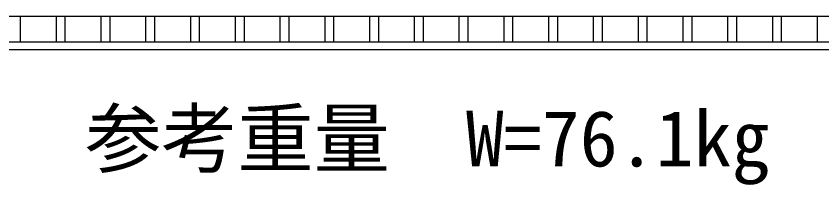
# Model space of a CAD drawing. Units: millimetres, scale not verified. Extents: x -33600 to 33600, y -11880 to 11880.
# Drawn here: x -19560 to -18925, y -5967 to -5834 of the extents above; entities that cross this region are included whole.
import ezdxf
from ezdxf.enums import TextEntityAlignment as Align

# ---------------------------------------------------------------- set-up
doc = ezdxf.new("R2010")
doc.units = ezdxf.units.MM
doc.header["$LTSCALE"] = 40
doc.layers.add('0-0_DIM', color=7, linetype='Continuous', lineweight=25)
doc.layers.add('0-2_HATCH', color=6, linetype='Continuous', lineweight=25)
doc.styles.add('ＭＳ ゴシック', font='')
doc.styles.get('ＭＳ ゴシック').set_extended_font_data('MS Gothic')

msp = doc.modelspace()

# ---------------------------------------------------------------- linework, layer by layer
at = {"layer": '0-2_HATCH'}
for p, q in [((-19810.84, -5833.96), (-18815.84, -5833.96)), ((-19556.84, -5854.46), (-19556.84, -5833.96)), ((-19528.56, -5854.46), (-19528.56, -5833.96)), ((-19521.56, -5854.46), (-19521.56, -5833.96)), ((-19493.27, -5854.46), (-19493.27, -5833.96)), ((-19486.27, -5854.46), (-19486.27, -5833.96)), ((-19457.98, -5854.46), (-19457.98, -5833.96)), ((-19450.98, -5854.46), (-19450.98, -5833.96)), ((-19422.7, -5854.46), (-19422.7, -5833.96)), ((-19415.7, -5854.46), (-19415.7, -5833.96)), ((-19387.41, -5854.46), (-19387.41, -5833.96)), ((-19380.41, -5854.46), (-19380.41, -5833.96)), ((-19352.13, -5854.46), (-19352.13, -5833.96)), ((-19345.13, -5854.46), (-19345.13, -5833.96)), ((-19316.84, -5854.46), (-19316.84, -5833.96)), ((-19309.84, -5854.46), (-19309.84, -5833.96)), ((-19281.56, -5854.46), (-19281.56, -5833.96)), ((-19274.56, -5854.46), (-19274.56, -5833.96)), ((-19246.27, -5854.46), (-19246.27, -5833.96)), ((-19239.27, -5854.46), (-19239.27, -5833.96)), ((-19210.98, -5854.46), (-19210.98, -5833.96)), ((-19203.98, -5854.46), (-19203.98, -5833.96)), ((-19175.7, -5854.46), (-19175.7, -5833.96)), ((-19168.7, -5854.46), (-19168.7, -5833.96)), ((-19140.41, -5854.46), (-19140.41, -5833.96)), ((-19133.41, -5854.46), (-19133.41, -5833.96)), ((-19105.13, -5854.46), (-19105.13, -5833.96)), ((-19098.13, -5854.46), (-19098.13, -5833.96)), ((-19069.84, -5854.46), (-19069.84, -5833.96)), ((-19062.84, -5854.46), (-19062.84, -5833.96)), ((-19034.56, -5854.46), (-19034.56, -5833.96)), ((-19027.56, -5854.46), (-19027.56, -5833.96)), ((-18999.27, -5854.46), (-18999.27, -5833.96)), ((-18992.27, -5854.46), (-18992.27, -5833.96)), ((-18963.98, -5854.46), (-18963.98, -5833.96)), ((-18956.98, -5854.46), (-18956.98, -5833.96)), ((-18928.7, -5854.46), (-18928.7, -5833.96)), ((-18815.84, -5854.46), (-19810.84, -5854.46)), ((-18815.84, -5860.46), (-19810.84, -5860.46))]:
    msp.add_line(p, q, dxfattribs=at)

# ---------------------------------------------------------------- texts
at = {"layer": '0-0_DIM', "style": 'ＭＳ ゴシック'}
msp.add_text('参考重量\u3000W=76.1kg', height=43.99, dxfattribs=at).set_placement((-19505.85, -5965.39), align=Align.BOTTOM_LEFT)

doc.saveas('drawing.dxf')
